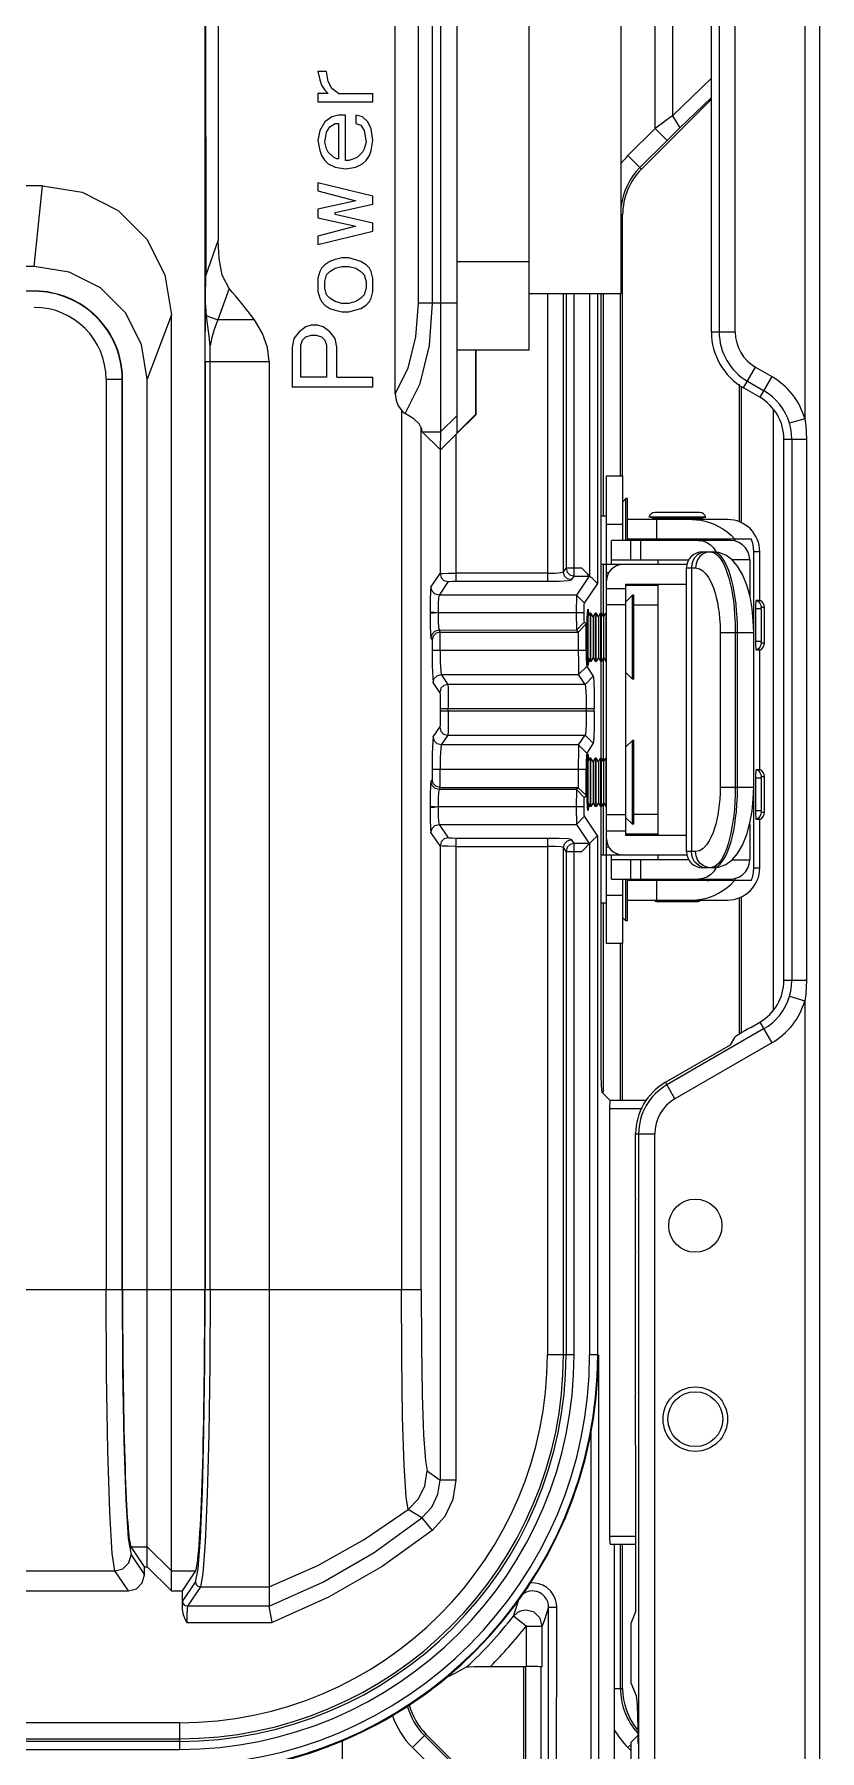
# Model space of a CAD drawing. Header units: millimetres. Extents: x -3132 to 28633, y 682 to 5849.
# Drawn here: x 7334 to 7382.7, y 1781 to 1887.4 of the extents above; entities that cross this region are included whole.
import ezdxf

# ---------------------------------------------------------------- set-up
doc = ezdxf.new("R2010")
doc.units = ezdxf.units.MM

msp = doc.modelspace()

# ---------------------------------------------------------------- linework, layer by layer
at = {"linetype": 'Continuous'}
for p, q in [((7382.745, 1716.961), (7382.745, 2694.105)), ((7381.828, 2067.484), (7381.828, 1863.582)), ((7372.542, 1881.592), (7372.542, 1914.786)), ((7373.611, 1914.042), (7373.611, 1882.365)), ((7376.028, 1868.956), (7376.028, 1910.914)), ((7376.511, 1910.914), (7376.511, 1868.956)), ((7377.511, 1868.956), (7377.511, 1910.914)), ((7359.228, 1908.303), (7359.228, 1862.763)), ((7360.228, 1908.38), (7360.228, 1862.688)), ((7356.419, 1865.137), (7356.419, 1905.929)), ((7364.728, 1867.833), (7364.728, 1903.233)), ((7357.834, 1900.307), (7357.834, 1870.758)), ((7358.728, 1870.758), (7358.728, 1900.307)), ((7370.428, 1871.333), (7370.428, 1899.733)), ((7344.606, 1895.978), (7344.606, 1809.549)), ((7344.645, 1895.978), (7344.657, 1872.457)), ((7345.431, 1895.978), (7345.431, 1874.633)), ((7352.156, 1885.116), (7351.624, 1885.116)), ((7351.624, 1885.116), (7351.73, 1884.595)), ((7351.73, 1884.595), (7351.837, 1884.283)), ((7351.837, 1884.283), (7352.049, 1883.97)), ((7352.262, 1884.491), (7352.156, 1885.116)), ((7352.475, 1884.075), (7352.262, 1884.491)), ((7376.028, 1884.7), (7373.611, 1882.365)), ((7352.262, 1883.762), (7351.624, 1883.762)), ((7351.624, 1883.762), (7351.624, 1883.241)), ((7351.624, 1883.241), (7355.028, 1883.241)), ((7352.049, 1883.97), (7352.262, 1883.762)), ((7352.9, 1883.762), (7352.475, 1884.075)), ((7352.9, 1883.762), (7355.028, 1883.762)), ((7355.028, 1883.241), (7355.028, 1883.762)), ((7371.694, 1879.064), (7376.028, 1883.399)), ((7374.073, 1881.62), (7376.028, 1883.508)), ((7352.475, 1882.304), (7352.049, 1881.991)), ((7352.9, 1882.408), (7352.475, 1882.304)), ((7353.326, 1882.408), (7352.9, 1882.408)), ((7353.326, 1879.595), (7353.326, 1882.408)), ((7354.39, 1882.304), (7353.964, 1882.408)), ((7353.964, 1882.408), (7353.964, 1881.887)), ((7354.709, 1881.991), (7354.39, 1882.304)), ((7373.611, 1882.365), (7374.073, 1881.62)), ((7351.73, 1881.47), (7351.624, 1880.845)), ((7352.049, 1881.991), (7351.73, 1881.47)), ((7352.049, 1880.741), (7352.156, 1881.366)), ((7352.156, 1881.366), (7352.369, 1881.679)), ((7352.369, 1881.679), (7352.688, 1881.887)), ((7352.688, 1881.887), (7352.9, 1881.887)), ((7352.9, 1881.887), (7352.9, 1879.7)), ((7353.964, 1881.887), (7354.283, 1881.783)), ((7354.283, 1881.783), (7354.496, 1881.47)), ((7354.496, 1881.47), (7354.603, 1880.741)), ((7354.922, 1881.575), (7354.709, 1881.991)), ((7355.028, 1880.845), (7354.922, 1881.575)), ((7372.542, 1881.592), (7370.854, 1879.905)), ((7373.287, 1880.847), (7372.542, 1881.592)), ((7351.624, 1880.845), (7351.73, 1880.22)), ((7351.73, 1880.22), (7351.837, 1879.908)), ((7352.156, 1880.325), (7352.049, 1880.741)), ((7352.262, 1880.116), (7352.156, 1880.325)), ((7352.581, 1879.804), (7352.262, 1880.116)), ((7354.39, 1880.116), (7354.071, 1879.804)), ((7354.496, 1880.325), (7354.39, 1880.116)), ((7354.603, 1880.741), (7354.496, 1880.325)), ((7354.815, 1879.908), (7354.922, 1880.22)), ((7354.922, 1880.22), (7355.028, 1880.845)), ((7371.599, 1879.159), (7373.287, 1880.847)), ((7351.837, 1879.908), (7352.049, 1879.595)), ((7352.049, 1879.595), (7352.262, 1879.387)), ((7352.262, 1879.387), (7352.688, 1879.179)), ((7352.794, 1879.7), (7352.581, 1879.804)), ((7352.688, 1879.179), (7353.326, 1879.075)), ((7352.9, 1879.7), (7352.794, 1879.7)), ((7353.539, 1879.595), (7353.326, 1879.595)), ((7353.326, 1879.075), (7353.964, 1879.179)), ((7353.858, 1879.7), (7353.539, 1879.595)), ((7354.071, 1879.804), (7353.858, 1879.7)), ((7353.964, 1879.179), (7354.39, 1879.387)), ((7354.39, 1879.387), (7354.603, 1879.595)), ((7354.603, 1879.595), (7354.815, 1879.908)), ((7370.854, 1879.905), (7371.694, 1879.064)), ((7334.528, 1878.033), (7287.528, 1878.033)), ((7334.028, 1873.033), (7334.528, 1878.033)), ((7351.624, 1878.241), (7355.028, 1877.408)), ((7351.624, 1878.241), (7351.624, 1877.72)), ((7351.624, 1877.72), (7353.964, 1877.095)), ((7353.964, 1877.095), (7351.624, 1876.575)), ((7352.688, 1876.366), (7355.028, 1876.887)), ((7355.028, 1876.887), (7355.028, 1877.408)), ((7351.624, 1876.575), (7351.624, 1876.054)), ((7351.624, 1876.054), (7353.964, 1875.533)), ((7352.688, 1876.262), (7352.688, 1876.366)), ((7352.688, 1876.262), (7355.028, 1875.741)), ((7355.028, 1875.22), (7355.028, 1875.741)), ((7370.522, 1876.236), (7370.428, 1876.236)), ((7370.522, 1860.033), (7370.522, 1876.236)), ((7353.964, 1875.533), (7351.624, 1874.908)), ((7351.624, 1874.387), (7355.028, 1875.22)), ((7351.624, 1874.908), (7351.624, 1874.387)), ((7344.657, 1872.457), (7345.431, 1874.633)), ((7334.028, 1873.033), (7288.028, 1873.033)), ((7351.73, 1872.72), (7351.624, 1872.304)), ((7351.837, 1872.929), (7351.73, 1872.72)), ((7352.049, 1873.137), (7351.837, 1872.929)), ((7352.369, 1873.345), (7352.049, 1873.137)), ((7352.156, 1872.512), (7352.369, 1872.72)), ((7352.688, 1873.45), (7352.369, 1873.345)), ((7352.369, 1872.72), (7352.688, 1872.929)), ((7353.113, 1873.554), (7352.688, 1873.45)), ((7352.688, 1872.929), (7353.113, 1873.033)), ((7353.539, 1873.554), (7353.113, 1873.554)), ((7353.113, 1873.033), (7353.539, 1873.033)), ((7354.283, 1873.345), (7353.539, 1873.554)), ((7353.539, 1873.033), (7353.964, 1872.929)), ((7353.964, 1872.929), (7354.283, 1872.72)), ((7354.603, 1873.137), (7354.283, 1873.345)), ((7354.283, 1872.72), (7354.496, 1872.512)), ((7354.815, 1872.929), (7354.603, 1873.137)), ((7354.922, 1872.72), (7354.815, 1872.929)), ((7355.028, 1872.304), (7354.922, 1872.72)), ((7360.228, 1873.333), (7364.728, 1873.333)), ((7334.028, 1871.505), (7288.028, 1871.505)), ((7334.028, 1871.505), (7334.028, 1871.486)), ((7346.112, 1871.669), (7345.42, 1869.719)), ((7351.624, 1872.304), (7351.624, 1871.47)), ((7352.049, 1872.095), (7352.156, 1872.512)), ((7352.049, 1871.679), (7352.049, 1872.095)), ((7352.156, 1871.262), (7352.049, 1871.679)), ((7354.496, 1872.512), (7354.603, 1872.095)), ((7354.603, 1871.679), (7354.496, 1871.262)), ((7354.603, 1872.095), (7354.603, 1871.679)), ((7355.028, 1871.47), (7355.028, 1872.304)), ((7351.624, 1871.47), (7351.73, 1871.054)), ((7351.73, 1871.054), (7351.837, 1870.845)), ((7351.837, 1870.845), (7352.049, 1870.637)), ((7352.049, 1870.637), (7352.369, 1870.429)), ((7352.369, 1871.054), (7352.156, 1871.262)), ((7352.688, 1870.845), (7352.369, 1871.054)), ((7352.369, 1870.429), (7352.688, 1870.325)), ((7353.113, 1870.741), (7352.688, 1870.845)), ((7353.539, 1870.741), (7353.113, 1870.741)), ((7353.964, 1870.845), (7353.539, 1870.741)), ((7353.539, 1870.22), (7354.283, 1870.429)), ((7354.283, 1871.054), (7353.964, 1870.845)), ((7354.496, 1871.262), (7354.283, 1871.054)), ((7354.283, 1870.429), (7354.603, 1870.637)), ((7354.603, 1870.637), (7354.815, 1870.845)), ((7354.815, 1870.845), (7354.922, 1871.054)), ((7354.922, 1871.054), (7355.028, 1871.47)), ((7360.228, 1870.758), (7357.834, 1870.758)), ((7370.428, 1871.333), (7364.728, 1871.333)), ((7365.853, 1871.333), (7365.853, 1853.508)), ((7366.852, 1854.081), (7366.852, 1871.333)), ((7367.011, 1871.333), (7367.011, 1854.32)), ((7367.511, 1853.823), (7367.511, 1871.333)), ((7368.475, 1871.333), (7368.475, 1853.83)), ((7368.975, 1853.372), (7368.975, 1871.333)), ((7369.167, 1871.333), (7369.167, 1851.533)), ((7369.334, 1857.533), (7369.334, 1871.333)), ((7370.388, 1860.033), (7370.388, 1871.333)), ((7342.528, 1870.033), (7341.028, 1866.033)), ((7342.528, 1790.878), (7342.528, 1870.033)), ((7347.681, 1869.719), (7345.42, 1869.719)), ((7351.198, 1869.387), (7350.879, 1869.283)), ((7351.624, 1869.387), (7351.198, 1869.387)), ((7351.943, 1869.283), (7351.624, 1869.387)), ((7352.688, 1870.325), (7353.113, 1870.22)), ((7353.113, 1870.22), (7353.539, 1870.22)), ((7350.135, 1868.554), (7350.028, 1868.033)), ((7350.454, 1868.97), (7350.135, 1868.554)), ((7350.879, 1869.283), (7350.454, 1868.97)), ((7350.56, 1868.137), (7350.666, 1868.45)), ((7350.666, 1868.45), (7350.879, 1868.658)), ((7350.879, 1868.658), (7351.198, 1868.762)), ((7351.198, 1868.762), (7351.518, 1868.762)), ((7351.518, 1868.762), (7351.837, 1868.658)), ((7351.837, 1868.658), (7352.049, 1868.45)), ((7352.369, 1868.97), (7351.943, 1869.283)), ((7352.049, 1868.45), (7352.156, 1868.137)), ((7352.688, 1868.554), (7352.369, 1868.97)), ((7352.794, 1868.033), (7352.688, 1868.554)), ((7377.511, 1868.956), (7376.028, 1868.956)), ((7350.028, 1868.033), (7350.028, 1865.533)), ((7350.56, 1866.158), (7350.56, 1868.137)), ((7352.156, 1868.137), (7352.156, 1866.158)), ((7352.794, 1866.158), (7352.794, 1868.033)), ((7364.728, 1867.833), (7360.228, 1867.833)), ((7361.389, 1867.833), (7361.389, 1863.85)), ((7361.407, 1867.833), (7361.407, 1863.833)), ((7344.63, 1867.131), (7348.592, 1867.131)), ((7344.63, 1867.131), (7344.63, 1809.549)), ((7344.93, 1809.549), (7344.93, 1867.131)), ((7348.592, 1867.131), (7348.592, 1789.926)), ((7378.028, 1865.491), (7378.769, 1866.775)), ((7378.769, 1866.775), (7379.769, 1866.198)), ((7379.769, 1866.198), (7379.028, 1864.914)), ((7338.482, 1866.033), (7339.5, 1866.033)), ((7338.482, 1866.033), (7338.482, 1809.549)), ((7339.482, 1809.549), (7339.482, 1866.033)), ((7339.5, 1809.549), (7339.5, 1866.033)), ((7341.028, 1792.38), (7341.028, 1866.033)), ((7355.028, 1865.533), (7350.028, 1865.533)), ((7352.156, 1866.158), (7350.56, 1866.158)), ((7352.794, 1866.158), (7355.028, 1866.158)), ((7355.028, 1865.533), (7355.028, 1866.158)), ((7377.748, 1865.726), (7377.748, 1857.187)), ((7377.89, 1857.138), (7377.89, 1865.607)), ((7379.028, 1864.914), (7378.028, 1865.491)), ((7378.27, 1865.91), (7379.27, 1865.333)), ((7356.797, 1864.105), (7356.797, 1809.549)), ((7379.887, 1826.927), (7379.887, 1864.139)), ((7358.022, 1809.549), (7358.022, 1863.02)), ((7360.228, 1863.762), (7359.228, 1862.763)), ((7361.407, 1863.833), (7360.194, 1862.62)), ((7360.228, 1862.688), (7361.389, 1863.85)), ((7361.407, 1863.833), (7361.389, 1863.85)), ((7381.828, 1863.582), (7380.869, 1863.3)), ((7358.084, 1862.763), (7359.228, 1862.763)), ((7359.194, 1861.67), (7358.084, 1862.763)), ((7359.228, 1862.763), (7359.211, 1861.669)), ((7360.194, 1853.508), (7360.194, 1862.62)), ((7380.528, 1862.316), (7381.92, 1862.316)), ((7380.528, 1828.75), (7380.528, 1862.316)), ((7381.012, 1862.316), (7381.012, 1828.75)), ((7381.92, 1862.316), (7381.92, 1828.75)), ((7359.194, 1861.67), (7359.194, 1853.98)), ((7359.211, 1861.669), (7359.222, 1861.673)), ((7369.526, 1860.033), (7370.526, 1860.033)), ((7369.526, 1831.033), (7369.526, 1860.033)), ((7370.526, 1856.033), (7370.526, 1860.033)), ((7370.726, 1858.633), (7370.527, 1858.432)), ((7370.826, 1858.633), (7370.726, 1858.633)), ((7370.726, 1856.033), (7370.726, 1858.633)), ((7370.826, 1856.033), (7370.826, 1858.633)), ((7375.299, 1857.778), (7372.532, 1857.778)), ((7369.526, 1857.533), (7369.167, 1857.533)), ((7370.526, 1857.033), (7369.526, 1857.033)), ((7377.031, 1857.333), (7370.826, 1857.333)), ((7375.679, 1857.48), (7372.152, 1857.48)), ((7372.347, 1857.433), (7372.152, 1857.48)), ((7372.347, 1857.433), (7375.484, 1857.433)), ((7372.646, 1856.133), (7372.646, 1857.333)), ((7372.715, 1857.433), (7372.715, 1857.333)), ((7375.115, 1857.433), (7375.115, 1857.333)), ((7375.484, 1857.433), (7375.679, 1857.48)), ((7377.223, 1856.033), (7369.826, 1856.033)), ((7369.826, 1854.533), (7369.826, 1856.033)), ((7370.826, 1856.133), (7378.5, 1856.133)), ((7371.026, 1854.833), (7371.026, 1856.033)), ((7371.632, 1856.033), (7371.632, 1854.833)), ((7372.715, 1856.133), (7372.715, 1856.033)), ((7375.115, 1856.133), (7375.115, 1856.033)), ((7377.48, 1856.133), (7377.48, 1856.004)), ((7374.506, 1854.533), (7369.167, 1854.533)), ((7369.334, 1851.299), (7369.334, 1854.533)), ((7369.826, 1854.833), (7374.629, 1854.833)), ((7372.715, 1854.833), (7372.715, 1854.533)), ((7375.488, 1855.333), (7376.124, 1855.333)), ((7375.719, 1855.333), (7375.511, 1855.308)), ((7378.408, 1854.833), (7377.316, 1854.833)), ((7378.408, 1854.833), (7378.408, 1852.604)), ((7379.031, 1855.333), (7378.665, 1855.333)), ((7378.665, 1835.733), (7378.665, 1855.333)), ((7379.031, 1852.333), (7379.031, 1855.333)), ((7358.634, 1853.139), (7359.194, 1853.98)), ((7359.692, 1853.483), (7359.131, 1852.642)), ((7365.853, 1854.005), (7360.194, 1854.005)), ((7360.194, 1853.508), (7365.853, 1853.508)), ((7366.852, 1854.081), (7367.011, 1854.32)), ((7367.986, 1854.32), (7367.011, 1854.32)), ((7367.35, 1853.584), (7367.511, 1853.823)), ((7367.511, 1853.823), (7368.442, 1853.823)), ((7368.442, 1853.823), (7367.655, 1852.642)), ((7367.986, 1854.32), (7368.475, 1853.83)), ((7369.667, 1854.033), (7369.526, 1854.033)), ((7374.488, 1854.333), (7375.044, 1854.333)), ((7374.488, 1836.733), (7374.488, 1854.333)), ((7374.785, 1854.333), (7374.785, 1836.733)), ((7367.655, 1852.642), (7359.131, 1852.642)), ((7367.655, 1852.642), (7367.636, 1851.561)), ((7368.155, 1852.142), (7367.655, 1852.642)), ((7368.155, 1852.142), (7368.974, 1853.372)), ((7370.726, 1853.033), (7369.526, 1853.033)), ((7370.726, 1853.333), (7374.488, 1853.333)), ((7370.726, 1837.733), (7370.726, 1853.333)), ((7372.715, 1853.233), (7370.726, 1853.233)), ((7371.126, 1852.633), (7370.726, 1852.23)), ((7370.826, 1853.233), (7370.826, 1853.333)), ((7371.226, 1852.633), (7371.126, 1852.633)), ((7371.126, 1847.433), (7371.126, 1852.633)), ((7371.226, 1847.433), (7371.226, 1852.633)), ((7372.715, 1853.333), (7372.715, 1837.733)), ((7378.819, 1852.333), (7379.031, 1852.333)), ((7359.08, 1851.561), (7368.136, 1851.561)), ((7367.636, 1851.561), (7367.655, 1850.48)), ((7368.354, 1851.757), (7368.362, 1851.782)), ((7368.362, 1851.782), (7368.375, 1851.755)), ((7368.367, 1851.299), (7368.503, 1851.533)), ((7368.367, 1851.299), (7368.367, 1848.767)), ((7368.375, 1851.755), (7368.395, 1851.544)), ((7368.395, 1851.544), (7368.402, 1851.359)), ((7368.557, 1851.533), (7368.503, 1851.533)), ((7368.503, 1851.533), (7368.503, 1848.533)), ((7368.692, 1851.299), (7368.557, 1851.533)), ((7368.557, 1848.533), (7368.557, 1851.533)), ((7368.692, 1851.299), (7368.827, 1851.533)), ((7368.692, 1851.299), (7368.692, 1848.767)), ((7368.881, 1851.533), (7368.827, 1851.533)), ((7368.827, 1851.533), (7368.827, 1848.533)), ((7369.017, 1851.299), (7368.881, 1851.533)), ((7368.881, 1848.533), (7368.881, 1851.533)), ((7369.017, 1851.299), (7369.152, 1851.533)), ((7369.017, 1851.299), (7369.017, 1848.767)), ((7369.206, 1851.533), (7369.152, 1851.533)), ((7369.152, 1851.533), (7369.152, 1848.533)), ((7369.341, 1851.299), (7369.206, 1851.533)), ((7369.206, 1848.533), (7369.206, 1851.533)), ((7369.341, 1851.299), (7369.477, 1851.533)), ((7369.341, 1851.299), (7369.341, 1848.767)), ((7369.526, 1851.533), (7369.477, 1851.533)), ((7369.477, 1851.533), (7369.477, 1848.533)), ((7370.726, 1852.033), (7369.526, 1852.033)), ((7371.226, 1852.033), (7372.715, 1852.033)), ((7379.108, 1851.783), (7378.759, 1851.783)), ((7378.759, 1851.783), (7378.759, 1849.783)), ((7379.108, 1851.783), (7379.108, 1849.783)), ((7379.331, 1851.875), (7379.117, 1851.875)), ((7379.331, 1849.691), (7379.331, 1851.875)), ((7359.131, 1850.481), (7367.655, 1850.48)), ((7359.213, 1850.35), (7359.131, 1850.481)), ((7359.202, 1849.216), (7359.213, 1850.35)), ((7359.213, 1850.35), (7367.75, 1850.349)), ((7368.136, 1850.961), (7367.655, 1850.48)), ((7367.655, 1850.48), (7367.746, 1850.354)), ((7368.259, 1850.864), (7367.754, 1850.349)), ((7367.754, 1850.349), (7367.759, 1849.216)), ((7368.279, 1850.844), (7368.136, 1850.961)), ((7368.259, 1849.216), (7368.259, 1850.864)), ((7376.573, 1850.333), (7378.652, 1850.333)), ((7376.573, 1850.333), (7376.573, 1840.733)), ((7377.507, 1850.333), (7377.507, 1840.733)), ((7377.652, 1840.733), (7377.652, 1850.333)), ((7378.652, 1840.733), (7378.652, 1850.333)), ((7358.634, 1849.984), (7358.705, 1849.877)), ((7358.705, 1849.877), (7358.705, 1849.216)), ((7368.259, 1849.216), (7358.705, 1849.216)), ((7378.759, 1849.783), (7379.108, 1849.783)), ((7379.031, 1849.233), (7378.819, 1849.233)), ((7379.031, 1841.833), (7379.031, 1849.233)), ((7379.117, 1849.691), (7379.331, 1849.691)), ((7368.292, 1848.219), (7367.792, 1847.718)), ((7368.292, 1848.219), (7368.699, 1847.608)), ((7368.333, 1848.521), (7368.317, 1848.916)), ((7368.375, 1848.309), (7368.362, 1848.284)), ((7368.367, 1848.767), (7368.503, 1848.533)), ((7368.557, 1848.533), (7368.503, 1848.533)), ((7368.692, 1848.767), (7368.557, 1848.533)), ((7368.692, 1848.767), (7368.827, 1848.533)), ((7368.881, 1848.533), (7368.827, 1848.533)), ((7369.017, 1848.767), (7368.881, 1848.533)), ((7369.017, 1848.767), (7369.152, 1848.533)), ((7369.206, 1848.533), (7369.152, 1848.533)), ((7369.167, 1848.533), (7369.167, 1842.533)), ((7369.341, 1848.767), (7369.206, 1848.533)), ((7369.334, 1842.299), (7369.334, 1848.767)), ((7369.341, 1848.767), (7369.477, 1848.533)), ((7369.526, 1848.533), (7369.477, 1848.533)), ((7359.178, 1846.61), (7358.771, 1847.221)), ((7359.269, 1847.718), (7367.792, 1847.718)), ((7359.269, 1847.718), (7359.676, 1847.107)), ((7368.199, 1847.107), (7359.676, 1847.107)), ((7368.199, 1847.107), (7367.792, 1847.718)), ((7368.699, 1847.608), (7368.199, 1847.107)), ((7371.126, 1847.433), (7370.726, 1847.836)), ((7371.226, 1847.433), (7371.126, 1847.433)), ((7359.211, 1845.609), (7368.766, 1845.609)), ((7359.211, 1845.609), (7359.211, 1845.456)), ((7368.766, 1845.456), (7359.211, 1845.456)), ((7359.709, 1845.456), (7359.709, 1845.609)), ((7368.265, 1845.609), (7368.265, 1845.456)), ((7368.766, 1845.456), (7368.766, 1845.609)), ((7358.771, 1843.845), (7359.178, 1844.456)), ((7359.676, 1843.958), (7359.269, 1843.348)), ((7359.676, 1843.958), (7368.199, 1843.958)), ((7367.792, 1843.348), (7368.199, 1843.958)), ((7368.699, 1843.458), (7368.199, 1843.958)), ((7367.792, 1843.348), (7359.269, 1843.348)), ((7367.786, 1843.133), (7367.759, 1841.85)), ((7367.792, 1843.348), (7367.786, 1843.133)), ((7368.292, 1842.847), (7367.792, 1843.348)), ((7368.699, 1843.458), (7368.292, 1842.847)), ((7368.354, 1842.757), (7368.362, 1842.782)), ((7368.362, 1842.782), (7368.375, 1842.755)), ((7368.375, 1842.755), (7368.395, 1842.544)), ((7371.126, 1843.633), (7370.726, 1843.23)), ((7371.226, 1843.633), (7371.126, 1843.633)), ((7371.126, 1838.433), (7371.126, 1843.633)), ((7371.226, 1838.433), (7371.226, 1843.633)), ((7358.705, 1841.85), (7368.259, 1841.85)), ((7358.705, 1841.85), (7358.705, 1841.189)), ((7359.211, 1840.716), (7359.202, 1841.85)), ((7367.759, 1841.85), (7367.759, 1840.709)), ((7368.259, 1840.202), (7368.259, 1841.85)), ((7368.367, 1842.299), (7368.503, 1842.533)), ((7368.367, 1842.299), (7368.367, 1839.767)), ((7368.395, 1842.544), (7368.402, 1842.359)), ((7368.557, 1842.533), (7368.503, 1842.533)), ((7368.503, 1842.533), (7368.503, 1839.533)), ((7368.692, 1842.299), (7368.557, 1842.533)), ((7368.557, 1839.533), (7368.557, 1842.533)), ((7368.692, 1842.299), (7368.827, 1842.533)), ((7368.692, 1842.299), (7368.692, 1839.767)), ((7368.881, 1842.533), (7368.827, 1842.533)), ((7368.827, 1842.533), (7368.827, 1839.533)), ((7369.017, 1842.299), (7368.881, 1842.533)), ((7368.881, 1839.533), (7368.881, 1842.533)), ((7369.017, 1842.299), (7369.152, 1842.533)), ((7369.017, 1842.299), (7369.017, 1839.767)), ((7369.206, 1842.533), (7369.152, 1842.533)), ((7369.152, 1842.533), (7369.152, 1839.533)), ((7369.341, 1842.299), (7369.206, 1842.533)), ((7369.206, 1839.533), (7369.206, 1842.533)), ((7369.341, 1842.299), (7369.477, 1842.533)), ((7369.341, 1842.299), (7369.341, 1839.767)), ((7369.526, 1842.533), (7369.477, 1842.533)), ((7369.477, 1842.533), (7369.477, 1839.533)), ((7378.819, 1841.833), (7379.031, 1841.833)), ((7358.705, 1841.189), (7358.634, 1841.082)), ((7359.131, 1840.585), (7359.211, 1840.716)), ((7359.211, 1840.716), (7367.751, 1840.709)), ((7367.751, 1840.709), (7367.655, 1840.585)), ((7368.279, 1840.222), (7367.751, 1840.709)), ((7376.573, 1840.733), (7378.652, 1840.733)), ((7379.108, 1841.283), (7378.759, 1841.283)), ((7378.759, 1841.283), (7378.759, 1839.283)), ((7379.108, 1841.283), (7379.108, 1839.283)), ((7379.331, 1841.375), (7379.117, 1841.375)), ((7379.331, 1839.191), (7379.331, 1841.375)), ((7367.655, 1840.585), (7359.131, 1840.585)), ((7367.655, 1840.585), (7367.636, 1839.505)), ((7368.143, 1840.098), (7367.655, 1840.585)), ((7368.143, 1840.098), (7368.279, 1840.222)), ((7368.333, 1839.521), (7368.317, 1839.916)), ((7368.367, 1839.767), (7368.503, 1839.533)), ((7368.692, 1839.767), (7368.557, 1839.533)), ((7368.692, 1839.767), (7368.827, 1839.533)), ((7369.017, 1839.767), (7368.881, 1839.533)), ((7369.017, 1839.767), (7369.152, 1839.533)), ((7369.341, 1839.767), (7369.206, 1839.533)), ((7369.334, 1836.533), (7369.334, 1839.767)), ((7369.341, 1839.767), (7369.477, 1839.533)), ((7368.136, 1839.505), (7359.08, 1839.505)), ((7367.636, 1839.505), (7367.655, 1838.424)), ((7368.155, 1838.924), (7367.655, 1838.424)), ((7368.974, 1837.694), (7368.155, 1838.924)), ((7368.375, 1839.309), (7368.362, 1839.284)), ((7368.557, 1839.533), (7368.503, 1839.533)), ((7368.881, 1839.533), (7368.827, 1839.533)), ((7369.206, 1839.533), (7369.152, 1839.533)), ((7369.167, 1839.533), (7369.167, 1822.832)), ((7369.526, 1839.533), (7369.477, 1839.533)), ((7369.526, 1839.033), (7370.726, 1839.033)), ((7371.126, 1838.433), (7370.726, 1838.836)), ((7372.715, 1839.033), (7371.226, 1839.033)), ((7378.759, 1839.283), (7379.108, 1839.283)), ((7379.031, 1838.733), (7378.819, 1838.733)), ((7379.031, 1835.733), (7379.031, 1838.733)), ((7379.117, 1839.191), (7379.331, 1839.191)), ((7359.194, 1837.086), (7358.634, 1837.927)), ((7359.131, 1838.424), (7367.655, 1838.424)), ((7359.131, 1838.424), (7359.692, 1837.583)), ((7365.853, 1837.558), (7360.194, 1837.558)), ((7360.194, 1797.752), (7360.194, 1837.558)), ((7365.853, 1837.558), (7365.853, 1805.533)), ((7367.511, 1837.243), (7367.35, 1837.482)), ((7367.655, 1838.424), (7368.444, 1837.246)), ((7368.975, 1805.533), (7368.975, 1837.694)), ((7369.526, 1838.033), (7370.726, 1838.033)), ((7370.726, 1837.833), (7372.715, 1837.833)), ((7374.488, 1837.733), (7370.726, 1837.733)), ((7370.826, 1837.733), (7370.826, 1837.833)), ((7371.226, 1838.433), (7371.126, 1838.433)), ((7378.408, 1838.461), (7378.408, 1836.233)), ((7359.194, 1837.086), (7359.194, 1797.752)), ((7360.194, 1837.061), (7365.853, 1837.061)), ((7367.011, 1836.746), (7366.852, 1836.985)), ((7366.852, 1805.533), (7366.852, 1836.985)), ((7367.011, 1836.746), (7367.986, 1836.746)), ((7367.011, 1836.746), (7367.011, 1805.533)), ((7368.447, 1837.243), (7367.511, 1837.243)), ((7367.511, 1805.533), (7367.511, 1837.243)), ((7368.475, 1837.236), (7367.986, 1836.746)), ((7368.475, 1837.236), (7368.475, 1805.533)), ((7369.167, 1836.533), (7374.506, 1836.533)), ((7369.526, 1837.033), (7369.667, 1837.033)), ((7369.826, 1835.033), (7369.826, 1836.533)), ((7372.715, 1836.533), (7372.715, 1836.233)), ((7375.044, 1836.733), (7374.488, 1836.733)), ((7374.629, 1836.233), (7369.826, 1836.233)), ((7371.026, 1835.033), (7371.026, 1836.233)), ((7371.632, 1836.233), (7371.632, 1835.033)), ((7376.124, 1835.733), (7375.488, 1835.733)), ((7375.719, 1835.733), (7375.511, 1835.758)), ((7376.231, 1835.802), (7375.978, 1835.733)), ((7377.316, 1836.233), (7378.408, 1836.233)), ((7378.665, 1835.733), (7379.031, 1835.733)), ((7369.826, 1835.033), (7377.223, 1835.033)), ((7370.526, 1831.033), (7370.526, 1835.033)), ((7370.726, 1832.433), (7370.726, 1835.033)), ((7370.826, 1832.433), (7370.826, 1835.033)), ((7378.5, 1834.933), (7370.826, 1834.933)), ((7372.646, 1833.733), (7372.646, 1834.933)), ((7372.715, 1835.033), (7372.715, 1834.933)), ((7375.115, 1835.033), (7375.115, 1834.933)), ((7377.48, 1835.062), (7377.48, 1834.933)), ((7369.526, 1833.533), (7369.167, 1833.533)), ((7369.334, 1821.81), (7369.334, 1833.533)), ((7369.526, 1834.033), (7370.526, 1834.033)), ((7370.826, 1833.733), (7377.031, 1833.733)), ((7372.615, 1833.633), (7375.215, 1833.633)), ((7377.748, 1833.878), (7377.748, 1825.4)), ((7377.89, 1825.486), (7377.89, 1833.928)), ((7370.726, 1832.433), (7370.527, 1832.634)), ((7370.826, 1832.433), (7370.726, 1832.433)), ((7370.526, 1831.033), (7369.526, 1831.033)), ((7370.388, 1821.292), (7370.388, 1831.033)), ((7370.522, 1821.292), (7370.522, 1831.033)), ((7381.92, 1828.75), (7380.528, 1828.75)), ((7380.869, 1827.766), (7381.828, 1827.484)), ((7381.828, 1827.484), (7381.828, 1715.962)), ((7379.27, 1825.733), (7373.27, 1822.269)), ((7378.473, 1825.831), (7379.028, 1826.152)), ((7379.028, 1826.152), (7379.769, 1824.868)), ((7373.178, 1822.428), (7377.207, 1824.754)), ((7379.769, 1824.868), (7373.769, 1821.404)), ((7377.207, 1824.754), (7377.474, 1825.215)), ((7369.226, 1821.81), (7369.744, 1821.292)), ((7373.769, 1821.404), (7373.178, 1822.428)), ((7369.727, 1820.81), (7369.744, 1821.292)), ((7369.727, 1820.81), (7371.737, 1820.81)), ((7369.727, 1794.256), (7369.727, 1820.81)), ((7372.015, 1821.292), (7369.744, 1821.292)), ((7371.328, 1819.224), (7372.511, 1819.224)), ((7371.328, 1815.195), (7371.328, 1819.224)), ((7371.511, 1819.224), (7371.511, 1717.028)), ((7372.511, 1715.962), (7372.511, 1819.224)), ((7371.328, 1815.195), (7371.308, 1815.094)), ((7371.308, 1815.094), (7371.308, 1811.972)), ((7371.308, 1811.972), (7371.328, 1811.871)), ((7371.328, 1803.195), (7371.328, 1811.871)), ((7339.482, 1809.549), (7282.575, 1809.549)), ((7344.606, 1809.549), (7339.5, 1809.549)), ((7358.022, 1809.549), (7344.63, 1809.549)), ((7367.511, 1805.533), (7365.853, 1805.533)), ((7368.975, 1805.533), (7368.475, 1805.533)), ((7369.045, 1771.533), (7369.045, 1805.533)), ((7371.328, 1803.195), (7371.308, 1803.094)), ((7371.308, 1803.094), (7371.308, 1799.972)), ((7368.545, 1800.76), (7368.545, 1771.533)), ((7371.308, 1799.972), (7371.328, 1799.871)), ((7371.328, 1799.871), (7371.328, 1789.582)), ((7358.404, 1798.322), (7359.194, 1797.752)), ((7360.194, 1797.752), (7359.194, 1797.752)), ((7358.074, 1795.414), (7357.211, 1795.929)), ((7358.074, 1795.414), (7358.155, 1795.317)), ((7358.155, 1795.317), (7358.702, 1794.637)), ((7371.328, 1794.256), (7369.727, 1794.256)), ((7369.744, 1793.774), (7369.727, 1794.256)), ((7369.744, 1793.774), (7371.328, 1793.774)), ((7370.005, 1793.774), (7370.005, 1778.983)), ((7370.388, 1784.83), (7370.388, 1793.774)), ((7370.522, 1784.83), (7370.522, 1793.774)), ((7340.026, 1793.124), (7340.857, 1791.877)), ((7340.028, 1793.624), (7341.028, 1793.624)), ((7340.857, 1792.38), (7340.028, 1793.624)), ((7341.028, 1793.624), (7342.528, 1792.126)), ((7321.039, 1792.126), (7339.027, 1792.126)), ((7339.866, 1790.878), (7339.027, 1792.126)), ((7340.857, 1792.38), (7341.028, 1792.38)), ((7340.857, 1791.877), (7340.857, 1792.38)), ((7342.528, 1790.878), (7341.028, 1792.38)), ((7342.528, 1792.126), (7344.028, 1792.126)), ((7344.028, 1792.126), (7343.197, 1790.878)), ((7321.628, 1790.878), (7339.866, 1790.878)), ((7342.528, 1790.878), (7343.197, 1790.878)), ((7343.197, 1790.878), (7343.197, 1789.745)), ((7343.23, 1790.226), (7344.03, 1791.427)), ((7344.33, 1791.127), (7343.529, 1789.926)), ((7344.33, 1791.127), (7348.592, 1791.127)), ((7348.592, 1789.926), (7343.529, 1789.926)), ((7348.779, 1788.927), (7348.592, 1789.926)), ((7365.93, 1789.879), (7366.43, 1789.879)), ((7365.93, 1771.533), (7365.93, 1789.879)), ((7366.429, 1770.986), (7366.43, 1789.879)), ((7371.328, 1789.582), (7371.028, 1788.857)), ((7343.486, 1788.927), (7348.779, 1788.927)), ((7364.537, 1788.697), (7363.749, 1789.313)), ((7364.537, 1788.697), (7365.537, 1788.697)), ((7364.537, 1788.697), (7364.537, 1786.196)), ((7365.537, 1786.162), (7365.537, 1788.697)), ((7371.028, 1788.857), (7371.028, 1785.186)), ((7362.321, 1786.196), (7364.537, 1786.196)), ((7364.378, 1786.196), (7364.378, 1778.474)), ((7364.52, 1778.556), (7364.52, 1786.196)), ((7365.45, 1786.162), (7365.45, 1779.783)), ((7370.005, 1784.83), (7370.522, 1784.83)), ((7371.028, 1785.186), (7371.36, 1784.385)), ((7371.36, 1784.385), (7371.365, 1784.383)), ((7343.028, 1782.708), (7318.028, 1782.708)), ((7343.028, 1782.708), (7343.028, 1781.05)), ((7279.028, 1781.05), (7343.028, 1781.05)), ((7318.028, 1781.709), (7343.028, 1781.709)), ((7343.028, 1781.55), (7318.028, 1781.55)), ((7353.147, 1727.033), (7353.147, 1781.64)), ((7358.324, 1782.001), (7357.484, 1781.161)), ((7357.484, 1781.161), (7359.172, 1779.474)), ((7359.917, 1780.219), (7358.229, 1781.906)), ((7363.528, 1776.797), (7358.324, 1782.001)), ((7371.028, 1781.336), (7370.854, 1781.161)), ((7370.854, 1781.161), (7371.029, 1780.986)), ((7371.46, 1781.915), (7371.028, 1781.483)), ((7371.028, 1781.483), (7371.028, 1777.322))]:
    msp.add_line(p, q, dxfattribs=at)
for points in [[(7373.611, 1882.365), (7373.261, 1882.115), (7372.904, 1881.857), (7372.542, 1881.592)], [(7373.287, 1880.847), (7373.557, 1881.116), (7373.819, 1881.373), (7374.073, 1881.62)], [(7334.528, 1878.033), (7336.999, 1877.631), (7339.232, 1876.499), (7340.999, 1874.73), (7342.128, 1872.499), (7342.528, 1870.033)], [(7346.112, 1871.669), (7345.686, 1872.49), (7345.49, 1873.513), (7345.431, 1874.633)], [(7341.028, 1866.033), (7340.677, 1868.195), (7339.686, 1870.149), (7338.138, 1871.695), (7336.186, 1872.683), (7334.028, 1873.033)], [(7344.63, 1867.131), (7344.633, 1868.374), (7344.641, 1869.599), (7344.654, 1870.788)], [(7344.705, 1869.987), (7344.678, 1870.258), (7344.66, 1870.525), (7344.654, 1870.788)], [(7357.834, 1870.758), (7357.674, 1868.668), (7357.194, 1866.723), (7356.419, 1865.137)], [(7357.042, 1863.916), (7357.961, 1865.761), (7358.534, 1868.13), (7358.728, 1870.758)], [(7344.705, 1869.987), (7344.939, 1869.892), (7345.178, 1869.803), (7345.42, 1869.719)], [(7344.932, 1868.096), (7344.871, 1868.715), (7344.788, 1869.333), (7344.705, 1869.987)], [(7345.42, 1869.719), (7345.204, 1869.174), (7345.042, 1868.632), (7344.932, 1868.096)], [(7348.592, 1867.131), (7348.493, 1868.002), (7348.189, 1868.877), (7347.681, 1869.719)], [(7344.93, 1867.131), (7344.931, 1867.453), (7344.931, 1867.774), (7344.932, 1868.096)], [(7356.419, 1865.137), (7356.467, 1864.733), (7356.599, 1864.38), (7356.797, 1864.105)], [(7356.797, 1864.105), (7356.876, 1864.031), (7356.958, 1863.968), (7357.042, 1863.916)], [(7358.022, 1863.02), (7357.894, 1863.265), (7357.564, 1863.576), (7357.042, 1863.916)], [(7381.012, 1862.316), (7380.996, 1862.647), (7380.948, 1862.976), (7380.869, 1863.3)], [(7381.828, 1863.582), (7381.879, 1863.169), (7381.909, 1862.747), (7381.92, 1862.316)], [(7359.222, 1861.673), (7359.317, 1861.76), (7359.464, 1861.9), (7359.662, 1862.093), (7359.907, 1862.334), (7360.194, 1862.62)], [(7374.851, 1857.333), (7375.106, 1857.322), (7375.37, 1857.289), (7375.642, 1857.232), (7375.919, 1857.151), (7376.199, 1857.044), (7376.476, 1856.91), (7376.747, 1856.751), (7377.007, 1856.566), (7377.249, 1856.36), (7377.469, 1856.133)], [(7375.238, 1856.033), (7375.503, 1856.003), (7375.753, 1855.914), (7375.977, 1855.771), (7376.164, 1855.582), (7376.305, 1855.355), (7376.321, 1855.309)], [(7375.619, 1856.033), (7375.667, 1856.068), (7375.776, 1856.117), (7375.883, 1856.133)], [(7378.408, 1854.833), (7378.378, 1855.101), (7378.291, 1855.355), (7378.15, 1855.582), (7377.963, 1855.771), (7377.739, 1855.914), (7377.488, 1856.003), (7377.223, 1856.033)], [(7378.665, 1855.333), (7378.646, 1855.606), (7378.591, 1855.875), (7378.5, 1856.133)], [(7375.511, 1855.308), (7375.314, 1855.234), (7375.136, 1855.115), (7374.989, 1854.956), (7374.877, 1854.767), (7374.808, 1854.555), (7374.785, 1854.333)], [(7375.978, 1855.333), (7375.736, 1855.299), (7375.511, 1855.199), (7375.317, 1855.04), (7375.169, 1854.833), (7375.076, 1854.592), (7375.044, 1854.333)], [(7375.978, 1855.333), (7376.223, 1855.268), (7376.437, 1855.103), (7376.621, 1854.869), (7376.777, 1854.597), (7376.906, 1854.306), (7377.015, 1854.007), (7377.109, 1853.699), (7377.192, 1853.374), (7377.267, 1853.025), (7377.332, 1852.654), (7377.389, 1852.263), (7377.435, 1851.853), (7377.471, 1851.409), (7377.497, 1850.909), (7377.507, 1850.333)], [(7377.652, 1850.333), (7377.645, 1850.814), (7377.625, 1851.257), (7377.595, 1851.679), (7377.555, 1852.082), (7377.505, 1852.47), (7377.445, 1852.841), (7377.377, 1853.192), (7377.3, 1853.525), (7377.209, 1853.85), (7377.101, 1854.176), (7376.967, 1854.502), (7376.803, 1854.811), (7376.605, 1855.078), (7376.375, 1855.264), (7376.122, 1855.333)], [(7378.652, 1850.333), (7378.629, 1851.051), (7378.554, 1851.812), (7378.423, 1852.552), (7378.23, 1853.26), (7377.965, 1853.92), (7377.652, 1854.449), (7377.312, 1854.838), (7376.923, 1855.121), (7376.499, 1855.288), (7376.124, 1855.333)], [(7359.194, 1853.98), (7359.34, 1853.993), (7359.704, 1854.002), (7360.194, 1854.005)], [(7359.194, 1853.98), (7359.258, 1853.738), (7359.437, 1853.554), (7359.692, 1853.483)], [(7359.692, 1853.483), (7359.764, 1853.495), (7359.95, 1853.505), (7360.194, 1853.508)], [(7365.853, 1854.005), (7366.342, 1854.015), (7366.707, 1854.043), (7366.852, 1854.081)], [(7365.853, 1853.508), (7366.584, 1853.518), (7367.133, 1853.546), (7367.35, 1853.584)], [(7367.35, 1853.584), (7367.107, 1853.647), (7366.923, 1853.826), (7366.852, 1854.081)], [(7367.011, 1854.32), (7367.075, 1854.077), (7367.253, 1853.893), (7367.511, 1853.823)], [(7368.442, 1853.823), (7368.377, 1853.909), (7368.211, 1854.09), (7367.986, 1854.32)], [(7368.475, 1853.83), (7368.706, 1853.605), (7368.887, 1853.437), (7368.974, 1853.372)], [(7375.044, 1854.333), (7375.289, 1854.281), (7375.503, 1854.149), (7375.687, 1853.962), (7375.843, 1853.744), (7375.972, 1853.511), (7376.081, 1853.272), (7376.175, 1853.026), (7376.258, 1852.766), (7376.333, 1852.486), (7376.398, 1852.19), (7376.455, 1851.877), (7376.501, 1851.549), (7376.537, 1851.194), (7376.563, 1850.794), (7376.573, 1850.333)], [(7358.634, 1853.139), (7358.608, 1852.907), (7358.59, 1852.341), (7358.583, 1851.561)], [(7359.131, 1852.642), (7358.889, 1852.705), (7358.705, 1852.884), (7358.634, 1853.139)], [(7359.131, 1852.642), (7359.106, 1852.483), (7359.087, 1852.102), (7359.08, 1851.561)], [(7378.819, 1852.333), (7378.804, 1852.314), (7378.79, 1852.259), (7378.777, 1852.172), (7378.768, 1852.059), (7378.761, 1851.926), (7378.759, 1851.783)], [(7378.819, 1852.333), (7378.94, 1852.257), (7379.035, 1852.151), (7379.096, 1852.02), (7379.117, 1851.875)], [(7358.583, 1851.561), (7358.652, 1851.593), (7358.83, 1851.593), (7359.08, 1851.561)], [(7359.08, 1851.561), (7358.842, 1851.529), (7358.659, 1851.529), (7358.583, 1851.561)], [(7358.583, 1851.561), (7358.59, 1850.781), (7358.608, 1850.216), (7358.634, 1849.984)], [(7359.08, 1851.561), (7359.087, 1851.02), (7359.106, 1850.639), (7359.131, 1850.481)], [(7368.137, 1851.561), (7368.139, 1851.854), (7368.146, 1852.061), (7368.155, 1852.142)], [(7368.155, 1850.942), (7368.146, 1851.061), (7368.139, 1851.267), (7368.137, 1851.561)], [(7368.317, 1851.158), (7368.334, 1851.549), (7368.354, 1851.757)], [(7379.108, 1851.783), (7379.109, 1851.818), (7379.111, 1851.848), (7379.114, 1851.868), (7379.117, 1851.875)], [(7358.634, 1849.984), (7358.698, 1850.226), (7358.876, 1850.41), (7359.131, 1850.481)], [(7359.213, 1850.35), (7358.952, 1850.277), (7358.776, 1850.106), (7358.705, 1849.877)], [(7368.303, 1850.033), (7368.307, 1850.629), (7368.317, 1851.158)], [(7358.705, 1849.216), (7358.714, 1848.251), (7358.738, 1847.521), (7358.771, 1847.221)], [(7359.202, 1849.216), (7359.211, 1848.489), (7359.235, 1847.944), (7359.269, 1847.718)], [(7367.759, 1849.216), (7367.774, 1848.504), (7367.786, 1847.934), (7367.792, 1847.718)], [(7368.259, 1849.216), (7368.264, 1848.733), (7368.276, 1848.369), (7368.292, 1848.219)], [(7368.317, 1848.916), (7368.306, 1849.449), (7368.303, 1850.033)], [(7378.759, 1849.783), (7378.761, 1849.641), (7378.767, 1849.508), (7378.777, 1849.395), (7378.79, 1849.307), (7378.804, 1849.252), (7378.819, 1849.233)], [(7379.117, 1849.691), (7379.097, 1849.549), (7379.038, 1849.42), (7378.943, 1849.311), (7378.819, 1849.233)], [(7379.117, 1849.691), (7379.114, 1849.698), (7379.111, 1849.718), (7379.109, 1849.748), (7379.108, 1849.783)], [(7368.362, 1848.284), (7368.353, 1848.311), (7368.333, 1848.521)], [(7368.402, 1848.707), (7368.395, 1848.517), (7368.375, 1848.309)], [(7358.771, 1847.221), (7358.835, 1847.463), (7359.013, 1847.647), (7359.269, 1847.718)], [(7359.676, 1847.107), (7359.433, 1847.044), (7359.249, 1846.865), (7359.178, 1846.61)], [(7359.676, 1847.107), (7359.692, 1846.882), (7359.704, 1846.337), (7359.709, 1845.609)], [(7368.199, 1847.107), (7368.228, 1846.91), (7368.256, 1846.37), (7368.265, 1845.609)], [(7368.699, 1847.608), (7368.732, 1847.318), (7368.757, 1846.584), (7368.766, 1845.609)], [(7359.178, 1846.61), (7359.195, 1846.46), (7359.207, 1846.094), (7359.211, 1845.609)], [(7359.211, 1845.456), (7359.207, 1844.972), (7359.195, 1844.606), (7359.178, 1844.456)], [(7359.709, 1845.456), (7359.704, 1844.729), (7359.692, 1844.184), (7359.676, 1843.958)], [(7368.265, 1845.456), (7368.256, 1844.714), (7368.23, 1844.175), (7368.199, 1843.958)], [(7368.766, 1845.456), (7368.757, 1844.508), (7368.733, 1843.763), (7368.699, 1843.458)], [(7358.771, 1843.845), (7358.738, 1843.545), (7358.714, 1842.815), (7358.705, 1841.85)], [(7359.269, 1843.348), (7359.026, 1843.411), (7358.842, 1843.589), (7358.771, 1843.845)], [(7359.178, 1844.456), (7359.242, 1844.213), (7359.42, 1844.029), (7359.676, 1843.958)], [(7359.269, 1843.348), (7359.235, 1843.121), (7359.211, 1842.576), (7359.202, 1841.85)], [(7368.292, 1842.847), (7368.276, 1842.697), (7368.264, 1842.332), (7368.259, 1841.85)], [(7368.317, 1842.158), (7368.334, 1842.549), (7368.354, 1842.757)], [(7368.303, 1841.033), (7368.307, 1841.629), (7368.317, 1842.158)], [(7378.819, 1841.833), (7378.804, 1841.814), (7378.79, 1841.759), (7378.777, 1841.672), (7378.768, 1841.559), (7378.761, 1841.426), (7378.759, 1841.283)], [(7378.819, 1841.833), (7378.94, 1841.757), (7379.035, 1841.651), (7379.096, 1841.52), (7379.117, 1841.375)], [(7358.634, 1841.082), (7358.608, 1840.85), (7358.59, 1840.285), (7358.583, 1839.505)], [(7359.131, 1840.585), (7358.889, 1840.649), (7358.705, 1840.827), (7358.634, 1841.082)], [(7359.211, 1840.716), (7358.943, 1840.794), (7358.773, 1840.965), (7358.705, 1841.189)], [(7368.317, 1839.916), (7368.306, 1840.449), (7368.303, 1841.033)], [(7376.573, 1840.733), (7376.566, 1840.348), (7376.547, 1839.993), (7376.517, 1839.656), (7376.476, 1839.334), (7376.426, 1839.023), (7376.367, 1838.726), (7376.298, 1838.445), (7376.221, 1838.179), (7376.131, 1837.919), (7376.022, 1837.658), (7375.888, 1837.398), (7375.724, 1837.15), (7375.526, 1836.937), (7375.297, 1836.788), (7375.044, 1836.733)], [(7376.122, 1835.733), (7376.368, 1835.798), (7376.581, 1835.963), (7376.766, 1836.197), (7376.921, 1836.469), (7377.051, 1836.76), (7377.16, 1837.059), (7377.253, 1837.367), (7377.336, 1837.692), (7377.411, 1838.041), (7377.477, 1838.412), (7377.533, 1838.802), (7377.579, 1839.212), (7377.616, 1839.657), (7377.642, 1840.157), (7377.652, 1840.733)], [(7376.124, 1835.733), (7376.495, 1835.777), (7376.92, 1835.943), (7377.309, 1836.226), (7377.65, 1836.614), (7377.963, 1837.143), (7378.228, 1837.802), (7378.422, 1838.51), (7378.553, 1839.25), (7378.629, 1840.01), (7378.652, 1840.733)], [(7377.507, 1840.733), (7377.5, 1840.252), (7377.481, 1839.809), (7377.451, 1839.387), (7377.411, 1838.984), (7377.36, 1838.596), (7377.301, 1838.224), (7377.232, 1837.873), (7377.155, 1837.541), (7377.065, 1837.216), (7376.956, 1836.89), (7376.822, 1836.564), (7376.658, 1836.254), (7376.46, 1835.988), (7376.231, 1835.802)], [(7379.108, 1841.283), (7379.109, 1841.318), (7379.111, 1841.348), (7379.114, 1841.368), (7379.117, 1841.375)], [(7359.131, 1840.585), (7359.106, 1840.427), (7359.087, 1840.045), (7359.08, 1839.505)], [(7368.137, 1839.505), (7368.139, 1839.798), (7368.146, 1840.004), (7368.156, 1840.111)], [(7368.402, 1839.707), (7368.395, 1839.517), (7368.375, 1839.309)], [(7358.583, 1839.505), (7358.652, 1839.537), (7358.83, 1839.537), (7359.08, 1839.505)], [(7359.08, 1839.505), (7358.842, 1839.473), (7358.659, 1839.473), (7358.583, 1839.505)], [(7358.583, 1839.505), (7358.59, 1838.725), (7358.608, 1838.159), (7358.634, 1837.927)], [(7359.08, 1839.505), (7359.087, 1838.964), (7359.106, 1838.582), (7359.131, 1838.424)], [(7368.155, 1838.924), (7368.146, 1839.004), (7368.139, 1839.211), (7368.137, 1839.505)], [(7368.362, 1839.284), (7368.353, 1839.311), (7368.333, 1839.521)], [(7378.759, 1839.283), (7378.761, 1839.141), (7378.767, 1839.008), (7378.777, 1838.895), (7378.79, 1838.807), (7378.804, 1838.752), (7378.819, 1838.733)], [(7379.117, 1839.191), (7379.097, 1839.049), (7379.038, 1838.92), (7378.943, 1838.811), (7378.819, 1838.733)], [(7379.117, 1839.191), (7379.114, 1839.198), (7379.111, 1839.218), (7379.109, 1839.248), (7379.108, 1839.283)], [(7358.634, 1837.927), (7358.698, 1838.169), (7358.876, 1838.353), (7359.131, 1838.424)], [(7359.692, 1837.583), (7359.45, 1837.52), (7359.265, 1837.341), (7359.194, 1837.086)], [(7360.194, 1837.558), (7359.95, 1837.561), (7359.764, 1837.57), (7359.692, 1837.583)], [(7367.35, 1837.482), (7367.133, 1837.52), (7366.584, 1837.548), (7365.853, 1837.558)], [(7366.852, 1836.985), (7366.916, 1837.227), (7367.094, 1837.411), (7367.35, 1837.482)], [(7368.974, 1837.694), (7368.882, 1837.625), (7368.703, 1837.459), (7368.475, 1837.236)], [(7360.194, 1837.061), (7359.704, 1837.064), (7359.34, 1837.073), (7359.194, 1837.086)], [(7366.852, 1836.985), (7366.707, 1837.023), (7366.342, 1837.051), (7365.853, 1837.061)], [(7367.511, 1837.243), (7367.266, 1837.18), (7367.082, 1837.001), (7367.011, 1836.746)], [(7367.986, 1836.746), (7368.21, 1836.975), (7368.377, 1837.156), (7368.444, 1837.246)], [(7375.511, 1835.758), (7375.314, 1835.832), (7375.136, 1835.951), (7374.989, 1836.109), (7374.877, 1836.299), (7374.808, 1836.51), (7374.785, 1836.733)], [(7375.978, 1835.733), (7375.736, 1835.767), (7375.511, 1835.867), (7375.317, 1836.026), (7375.169, 1836.233), (7375.076, 1836.474), (7375.044, 1836.733)], [(7376.321, 1835.756), (7376.305, 1835.711), (7376.164, 1835.484), (7375.977, 1835.295), (7375.753, 1835.152), (7375.503, 1835.063), (7375.238, 1835.033)], [(7377.223, 1835.033), (7377.488, 1835.063), (7377.739, 1835.152), (7377.963, 1835.295), (7378.15, 1835.484), (7378.291, 1835.711), (7378.378, 1835.965), (7378.408, 1836.233)], [(7378.5, 1834.933), (7378.591, 1835.191), (7378.646, 1835.459), (7378.665, 1835.733)], [(7374.851, 1833.733), (7375.106, 1833.744), (7375.37, 1833.777), (7375.642, 1833.833), (7375.919, 1833.915), (7376.199, 1834.022), (7376.476, 1834.156), (7376.747, 1834.315), (7377.007, 1834.499), (7377.249, 1834.706), (7377.469, 1834.933)], [(7375.619, 1835.033), (7375.668, 1834.997), (7375.776, 1834.949), (7375.883, 1834.933)], [(7380.869, 1827.766), (7380.948, 1828.089), (7380.996, 1828.419), (7381.012, 1828.75)], [(7381.92, 1828.75), (7381.909, 1828.319), (7381.879, 1827.897), (7381.828, 1827.484)], [(7369.167, 1822.832), (7369.187, 1822.292), (7369.206, 1821.944), (7369.226, 1821.81)], [(7339.027, 1792.126), (7338.856, 1793.196), (7338.705, 1795.764), (7338.585, 1799.594), (7338.509, 1804.333), (7338.482, 1809.549)], [(7339.482, 1809.549), (7339.508, 1804.617), (7339.585, 1800.158), (7339.704, 1796.559), (7339.855, 1794.139), (7340.026, 1793.124)], [(7344.03, 1791.427), (7344.188, 1792.246), (7344.333, 1794.165), (7344.456, 1797.059), (7344.551, 1800.744), (7344.61, 1804.996), (7344.63, 1809.549)], [(7344.93, 1809.549), (7344.91, 1804.932), (7344.851, 1800.607), (7344.756, 1796.853), (7344.632, 1793.906), (7344.487, 1791.956), (7344.33, 1791.127)], [(7357.211, 1795.929), (7357.084, 1796.69), (7356.968, 1798.66), (7356.876, 1801.658), (7356.817, 1805.404), (7356.797, 1809.549)], [(7358.022, 1809.549), (7358.041, 1806.123), (7358.095, 1803.037), (7358.179, 1800.569), (7358.285, 1798.945), (7358.404, 1798.322)], [(7357.211, 1795.929), (7357.849, 1796.586), (7358.26, 1797.406), (7358.404, 1798.322)], [(7358.074, 1795.415), (7358.679, 1796.07), (7359.063, 1796.872), (7359.194, 1797.752)], [(7358.702, 1794.637), (7359.506, 1795.51), (7360.018, 1796.58), (7360.194, 1797.752)], [(7348.592, 1791.127), (7351.608, 1792.461), (7354.489, 1794.067), (7357.211, 1795.929)], [(7348.592, 1789.926), (7351.934, 1791.43), (7355.106, 1793.266), (7358.074, 1795.414)], [(7358.702, 1794.637), (7355.597, 1792.394), (7352.277, 1790.484), (7348.779, 1788.927)], [(7339.027, 1792.126), (7339.515, 1792.254), (7339.884, 1792.612), (7340.026, 1793.124)], [(7339.866, 1790.878), (7340.367, 1791.017), (7340.726, 1791.382), (7340.857, 1791.877)], [(7344.03, 1791.427), (7344.068, 1791.281), (7344.175, 1791.17), (7344.33, 1791.127)], [(7365.93, 1789.879), (7365.918, 1790.031), (7365.879, 1790.196), (7365.803, 1790.367), (7365.683, 1790.538), (7365.524, 1790.685), (7365.355, 1790.786), (7365.192, 1790.845), (7365.039, 1790.874), (7364.901, 1790.88), (7364.777, 1790.868), (7364.663, 1790.843), (7364.555, 1790.806), (7364.447, 1790.755), (7364.338, 1790.685), (7364.227, 1790.59), (7364.116, 1790.46)], [(7366.43, 1789.879), (7366.412, 1790.108), (7366.353, 1790.353), (7366.24, 1790.61), (7366.059, 1790.867), (7365.821, 1791.086), (7365.567, 1791.237), (7365.322, 1791.327), (7365.093, 1791.371), (7364.886, 1791.379), (7364.703, 1791.362)], [(7343.23, 1790.226), (7343.217, 1790.157), (7343.206, 1789.994), (7343.197, 1789.745)], [(7343.197, 1789.745), (7343.237, 1789.472), (7343.344, 1789.2), (7343.486, 1788.927)], [(7343.529, 1789.926), (7343.383, 1789.964), (7343.272, 1790.072), (7343.23, 1790.226)], [(7343.529, 1789.926), (7343.508, 1789.775), (7343.492, 1789.412), (7343.486, 1788.927)], [(7363.749, 1789.313), (7363.873, 1789.688), (7363.995, 1790.071), (7364.116, 1790.46)], [(7364.537, 1789.696), (7364.255, 1789.655), (7363.996, 1789.537), (7363.749, 1789.313)], [(7365.537, 1788.697), (7365.402, 1789.196), (7365.036, 1789.561), (7364.537, 1789.696)], [(7365.93, 1789.879), (7365.799, 1789.475), (7365.668, 1789.081), (7365.537, 1788.697)], [(7359.708, 1785.567), (7359.574, 1785.465), (7359.276, 1785.229), (7358.876, 1784.92), (7358.405, 1784.567)], [(7360.839, 1786.162), (7360.981, 1786.176), (7361.314, 1786.187), (7361.773, 1786.194), (7362.32, 1786.196)], [(7371.365, 1784.383), (7371.391, 1784.248), (7371.42, 1783.815), (7371.443, 1783.14), (7371.458, 1782.308), (7371.463, 1781.42)]]:
    msp.add_lwpolyline(points, dxfattribs=at)
for centre, radius in [((7375.028, 1813.533), 1.65), ((7375.028, 1801.533), 2), ((7375.028, 1801.533), 1.7)]:
    msp.add_circle(centre, radius, dxfattribs=at)
for centre, radius, start, end in [((7374.522, 1876.236), 5.188, 135, 142.80695), ((7374.522, 1876.236), 4.134, 135, 172.39175), ((7374.522, 1876.236), 4, 135, 179.99999), ((7334.028, 1866.033), 5.472, 359.99998, 90), ((7334.028, 1866.033), 5.454, 359.99998, 90), ((7334.028, 1866.033), 4.454, 0, 90), ((7380.028, 1868.956), 4, 180, 240), ((7380.028, 1868.956), 3.517, 180, 240), ((7380.028, 1868.956), 2.517, 180, 240), ((7377.528, 1862.316), 4.483, 16.40635, 60), ((7377.528, 1862.316), 3.483, 16.40635, 60), ((7377.528, 1862.316), 3, 0, 60), ((7372.531, 1857.388), 0.39, 90, 166.44822), ((7375.3, 1857.388), 0.39, 13.55178, 90), ((7377.031, 1855.333), 2, 0, 90), ((7370.526, 1853.533), 1, 90, 180), ((7375.488, 1854.333), 1, 90, 180), ((7378.831, 1851.875), 0.5, 0, 66.42182), ((7378.831, 1849.691), 0.5, 293.57818, 0), ((7378.831, 1841.375), 0.5, 0, 66.42182), ((7378.831, 1839.191), 0.5, 293.57818, 0), ((7370.526, 1837.533), 1, 180, 270), ((7375.488, 1836.733), 1, 180, 270), ((7377.031, 1835.733), 2, 270, 0), ((7372.615, 1833.733), 0.1, 180, 269.92463), ((7375.215, 1833.733), 0.1, 270, 0), ((7377.528, 1828.75), 3, 300, 0), ((7377.528, 1828.75), 3.483, 300, 343.59365), ((7377.528, 1828.75), 4.483, 300, 343.59365), ((7375.028, 1819.224), 3.7, 120, 180), ((7375.028, 1819.224), 3.517, 120, 180), ((7375.028, 1819.224), 2.517, 120, 180), ((7343.028, 1805.533), 25.982, 270, 0), ((7343.028, 1805.533), 25.947, 270, 0), ((7343.028, 1805.533), 25.447, 270, 0), ((7343.028, 1805.533), 24.483, 270, 0), ((7343.028, 1805.533), 23.983, 270, 0), ((7343.028, 1805.533), 23.824, 270, 0), ((7343.028, 1805.533), 22.825, 270, 0), ((7343.028, 1805.533), 26.314, 312.59745, 321.94749), ((7343.028, 1805.533), 27.314, 314.93502, 321.94749), ((7343.028, 1805.533), 26, 270, 306.25697), ((7374.522, 1784.83), 4.134, 180, 221.81679), ((7374.522, 1784.83), 4, 180.00001, 219.37923), ((7361.152, 1784.83), 5.188, 198.41919, 225), ((7361.152, 1784.83), 4.134, 195, 225), ((7361.152, 1784.83), 4, 194.999, 225), ((7374.522, 1784.83), 5.188, 209.31092, 225)]:
    msp.add_arc(centre, radius, start, end, dxfattribs=at)
for centre, major_axis, ratio, start_param, end_param in [((7344.545, 1867.906), (0.067, 7.65), 0.0117976, -1.1842924, -0.9334513), ((7335.528, 1743.253), (0, 134.354), 0.2679492, -0.3443496, -0.2984134), ((7358.093, 1870.758), (0, 8), 0.0349208, -3.3981448, -3.175435), ((7378.473, 1825.791), (1, 0.578), 0.030233, 1.5533217, 3.0892115), ((7340.057, 1809.549), (0, 15.948), 0.0349208, 1.5707963, 3.0892328), ((7343.996, 1809.549), (0, 17.448), 0.0349208, -3.0892328, -1.5707963), ((7343.028, 1829.519), (0, 47.986), 0.8661133, -2.7286201, -2.6987156), ((7364.537, 1786.161), (1, 0), 0.0349208, 0.0174533, 1.5707963)]:
    msp.add_ellipse(centre, major_axis=major_axis, ratio=ratio, start_param=start_param, end_param=end_param, dxfattribs=at)

doc.saveas('drawing.dxf')
